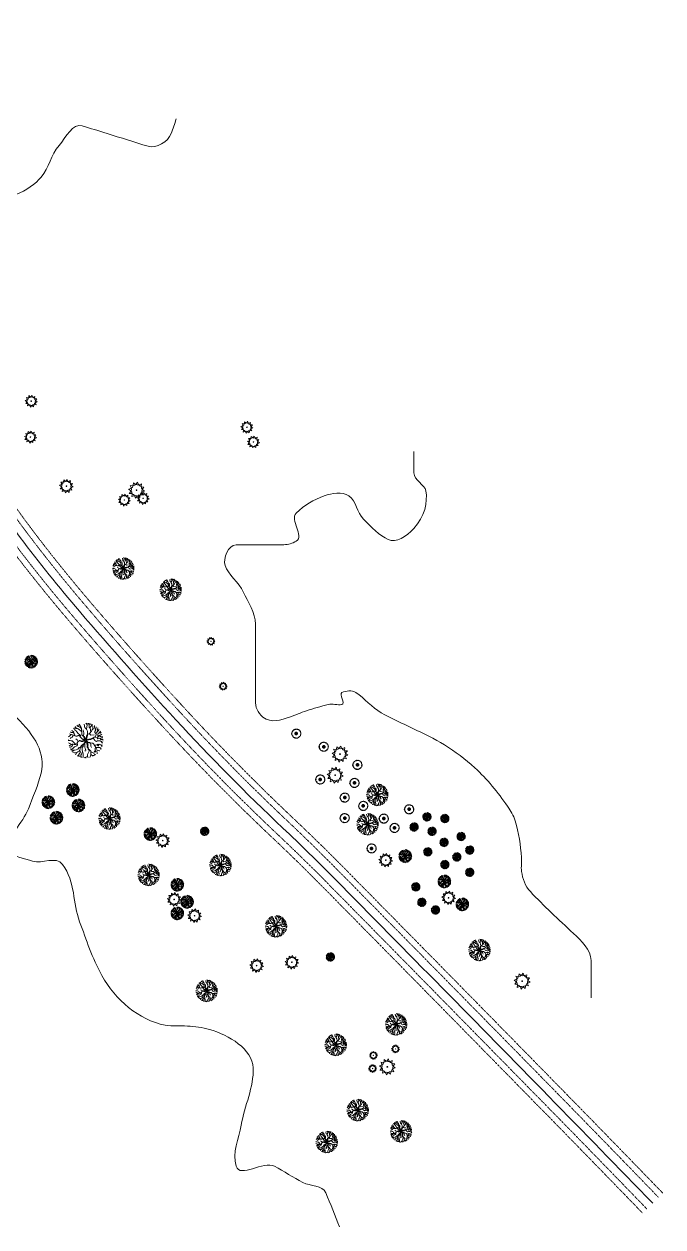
# Model space of a CAD drawing. Header units: feet. Extents: x 99089 to 101049, y 99298 to 100905.
# Drawn here: x 100195 to 101049, y 99298 to 100905 of the extents above; entities that cross this region are included whole.
import ezdxf

# ---------------------------------------------------------------- set-up
doc = ezdxf.new("R2010")
doc.units = ezdxf.units.FT
doc.header["$LTSCALE"] = 50
doc.header["$MEASUREMENT"] = 0
doc.linetypes.add('HIDDEN2', pattern=[0.1875, 0.125, -0.0625])
for name, color, linetype, lineweight in [('Survey Exist Alignments', 1, 'HIDDEN2', 0), ('Survey Exist Pavement', 92, 'HIDDEN2', 0), ('Survey Exist Surface', 7, 'HIDDEN2', 0), ('Survey Exist Trees', 96, 'Continuous', 0)]:
    doc.layers.add(name, color=color, linetype=linetype, lineweight=lineweight)

# ---------------------------------------------------------------- blocks, each defined once
blk = doc.blocks.new('C Tree')
at = {"layer": 'Survey Exist Trees', "color": 3}
blk.add_circle((0, 0), 0.00164, dxfattribs=at)
for centre, start, end in [((-0.0454, -0.0193), 340.2113, 65.9762), ((-0.0393, 0.0294), 280.2067, 5.9716), ((-0.0487, 0.0058), 310.2067, 35.9716), ((-0.0193, 0.0454), 250.2113, 335.9762), ((0.0059, 0.049), 220.2113, 305.9762), ((0.0296, 0.0394), 190.2113, 275.9762), ((0.0454, 0.0193), 160.2113, 245.9762), ((-0.0296, -0.0394), 10.2113, 95.9762), ((-0.0059, -0.049), 40.2113, 125.9762), ((0.0193, -0.0454), 70.2113, 155.9762)]:
    blk.add_arc(centre, 0.0258, start, end, dxfattribs=at)
at = {"layer": 'Survey Exist Trees', "color": 3, "extrusion": (0, 0, -1)}
for centre, start, end in [((-0.049, -0.0059), 324.0728, 49.7489), ((-0.0395, -0.0296), 354.0728, 79.7489)]:
    blk.add_arc(centre, 0.0258, start, end, dxfattribs=at)
blk = doc.blocks.new('D  Ttree')
at = {"layer": 'Survey Exist Trees', "color": 3, "linetype": 'Continuous', "lineweight": 0, "flags": 128}
for points in [[(-0.0187, 0.0266), (-0.0218, 0.0258), (-0.0242, 0.0264), (-0.0277, 0.0273)], [(-0.0089, 0.018), (-0.0104, 0.0209), (-0.0141, 0.0235), (-0.0169, 0.0262), (-0.0207, 0.0271), (-0.0225, 0.029), (-0.0252, 0.0295)], [(-0.0225, 0.029), (-0.0227, 0.0303), (-0.0231, 0.0312)], [(-0.0095, 0.0257), (-0.0111, 0.0279), (-0.0133, 0.0295), (-0.0145, 0.0301), (-0.0169, 0.0313), (-0.0195, 0.0326), (-0.0202, 0.0331)], [(-0.016, 0.0308), (-0.017, 0.0336), (-0.017, 0.0349)], [(-0.0088, 0.0126), (-0.0089, 0.018), (-0.0095, 0.0257), (-0.0097, 0.0273), (-0.0106, 0.0288), (-0.0145, 0.0359)], [(0.0012, 0.0255), (-0.0008, 0.0277), (-0.0022, 0.0282), (-0.0039, 0.036)], [(0.0026, 0.0347), (0.0013, 0.037), (-0.0002, 0.0386)], [(0.0027, 0.0383), (0.0028, 0.0345), (0.0013, 0.0251), (0.0032, 0.0212), (0.0038, 0.0144), (0.0068, 0.015), (0.0091, 0.0171), (0.0104, 0.0191), (0.0095, 0.0275), (0.0074, 0.0298), (0.0069, 0.0356), (0.0059, 0.0365), (0.0057, 0.0381)], [(0.0069, 0.0356), (0.0082, 0.0362), (0.0091, 0.0373)], [(0.0095, 0.0275), (0.0103, 0.0304), (0.0117, 0.0321), (0.0144, 0.0347), (0.0147, 0.0354)], [(0.0104, 0.0191), (0.0125, 0.0206), (0.014, 0.0239), (0.0148, 0.0255), (0.0169, 0.0273)], [(0.0127, 0.0331), (0.0111, 0.0359), (0.0105, 0.0369)], [(0.0148, 0.0255), (0.0148, 0.0276), (0.0153, 0.0315)], [(0.0183, 0.0074), (0.0209, 0.0095), (0.0219, 0.0117), (0.0222, 0.0136), (0.0219, 0.0157), (0.0196, 0.0179), (0.0198, 0.02), (0.0215, 0.0234), (0.0227, 0.0306)], [(0.0215, 0.0234), (0.0211, 0.0239), (0.0202, 0.0255), (0.0194, 0.0272), (0.0191, 0.0297), (0.019, 0.0332)], [(0.026, 0.0209), (0.0254, 0.0232), (0.0254, 0.024), (0.026, 0.0279)], [(-0.0358, 0.0004), (-0.0388, 0.0019)], [(-0.0215, -0.0077), (-0.0225, -0.0072), (-0.0244, -0.0062), (-0.0265, -0.0042), (-0.0284, -0.0016), (-0.03, -0.0004), (-0.0322, 0), (-0.0344, 0.0003), (-0.0388, 0.0005)], [(-0.0121, 0.0091), (-0.0132, 0.0102), (-0.0147, 0.0115), (-0.0159, 0.0115), (-0.017, 0.0113), (-0.018, 0.0108), (-0.0189, 0.0102), (-0.0212, 0.0096), (-0.0224, 0.0097), (-0.0244, 0.0105), (-0.026, 0.0112), (-0.0273, 0.012), (-0.0294, 0.0129), (-0.0316, 0.0134), (-0.0327, 0.0127), (-0.0339, 0.0118), (-0.0355, 0.0107), (-0.0379, 0.0084)], [(-0.0321, 0.0131), (-0.0332, 0.0138), (-0.0348, 0.0142), (-0.036, 0.0147)], [(-0.0285, 0.0125), (-0.0287, 0.0101), (-0.0303, 0.0077), (-0.0331, 0.006), (-0.0347, 0.0051)], [(-0.0273, 0.0174), (-0.0286, 0.0177), (-0.031, 0.0176), (-0.0327, 0.018), (-0.0337, 0.0193)], [(-0.0233, 0.0101), (-0.0241, 0.0124), (-0.0253, 0.0143), (-0.0273, 0.0175), (-0.0268, 0.0186), (-0.0277, 0.0202), (-0.0301, 0.0218), (-0.0312, 0.0232)], [(-0.0099, 0.0052), (-0.0099, 0.0052), (-0.0112, 0.0068), (-0.0123, 0.0086), (-0.0119, 0.0102), (-0.012, 0.0116), (-0.0142, 0.0137), (-0.0166, 0.0153), (-0.018, 0.0168), (-0.0193, 0.0183), (-0.0206, 0.0203), (-0.0214, 0.0215), (-0.0239, 0.0231), (-0.0256, 0.0243)], [(-0.0169, -0.0022), (-0.0193, 0.0022), (-0.0221, 0.0043)], [(-0.006, 0.0102), (-0.0047, 0.0144), (-0.0046, 0.0177), (-0.0051, 0.0195), (-0.0059, 0.0234)], [(0.0065, 0.015), (0.0085, 0.014), (0.0107, 0.0121), (0.0179, 0.0127)], [(0.0122, 0.0038), (0.0133, 0.0042), (0.0159, 0.0063), (0.018, 0.0074), (0.021, 0.0075), (0.0243, 0.0064), (0.0253, 0.0063), (0.0264, 0.0074), (0.0278, 0.0093), (0.0291, 0.0112), (0.0306, 0.0119), (0.0327, 0.0129), (0.0352, 0.0139)], [(0.0144, 0.0051), (0.0164, 0.0044), (0.0185, 0.0021), (0.0198, 0.0003), (0.0214, -0.0012), (0.0231, -0.0017), (0.0253, -0.0007), (0.0267, -0.0003), (0.0298, 0), (0.0314, -0.0001), (0.0335, -0.0021), (0.0356, -0.0044), (0.0374, -0.0048)], [(0.0219, 0.0157), (0.0235, 0.0175), (0.025, 0.0196), (0.0261, 0.021), (0.0292, 0.0244)], [(0.0249, 0.0063), (0.0263, 0.0041), (0.0284, 0.0047), (0.0301, 0.0058), (0.0313, 0.0049), (0.0328, 0.0026), (0.0377, 0.0024)], [(0.0262, 0.0071), (0.0262, 0.0141), (0.0268, 0.0155), (0.0291, 0.017), (0.0303, 0.019), (0.032, 0.0205)], [(0.0291, 0.0171), (0.0302, 0.0166), (0.0311, 0.0163), (0.0331, 0.0185)], [(0.0298, 0.0115), (0.0311, 0.0096), (0.0326, 0.0086), (0.0346, 0.0081), (0.0368, 0.0086)], [(0.031, 0.0051), (0.0319, 0.005), (0.0336, 0.0053), (0.0373, 0.0064)], [(-0.0316, -0.0085), (-0.0332, -0.0074), (-0.0352, -0.006), (-0.0385, -0.0047)], [(-0.0145, -0.0003), (-0.0147, -0.0003), (-0.0161, -0.0013), (-0.0174, -0.0029), (-0.0184, -0.004), (-0.0191, -0.0048), (-0.0201, -0.0062), (-0.021, -0.0073), (-0.0218, -0.008), (-0.0228, -0.0086), (-0.025, -0.0085), (-0.0261, -0.0085), (-0.0278, -0.008), (-0.0291, -0.0078), (-0.0302, -0.0079), (-0.0314, -0.0083), (-0.0324, -0.0092), (-0.0335, -0.0098), (-0.035, -0.0108), (-0.0367, -0.0123)], [(-0.0294, -0.0078), (-0.0293, -0.0094), (-0.0296, -0.0106), (-0.0305, -0.0122), (-0.0326, -0.0133), (-0.0342, -0.0143), (-0.0354, -0.0155)], [(-0.0314, -0.0195), (-0.0323, -0.0187), (-0.0342, -0.0179)], [(-0.0193, -0.005), (-0.0187, -0.0073), (-0.0188, -0.0092), (-0.0198, -0.0111), (-0.0225, -0.0125), (-0.0248, -0.0134), (-0.0266, -0.0147), (-0.0286, -0.0168), (-0.03, -0.0184), (-0.0309, -0.0194), (-0.0331, -0.0198)], [(-0.0227, -0.0309), (-0.0202, -0.0257), (-0.0177, -0.0242), (-0.0149, -0.0228), (-0.0133, -0.021), (-0.0127, -0.0177), (-0.0117, -0.014), (-0.0149, -0.0152), (-0.018, -0.0183), (-0.0212, -0.0201), (-0.0259, -0.021), (-0.0277, -0.0208), (-0.0316, -0.0221)], [(-0.0259, -0.021), (-0.027, -0.022), (-0.0289, -0.0226), (-0.0303, -0.0237)], [(-0.0202, -0.0257), (-0.0231, -0.0268), (-0.0253, -0.0263), (-0.0286, -0.0257)], [(-0.0133, -0.021), (-0.0123, -0.0241), (-0.012, -0.0252), (-0.0142, -0.028), (-0.0154, -0.0303), (-0.0158, -0.0318), (-0.0151, -0.0335), (-0.0149, -0.0352)], [(-0.0068, -0.0256), (-0.0089, -0.0269), (-0.0098, -0.0295), (-0.011, -0.0314), (-0.0111, -0.0333), (-0.0109, -0.0344), (-0.01, -0.0358), (-0.0099, -0.0368)], [(-0.0067, -0.0091), (-0.0054, -0.0112), (-0.0083, -0.015), (-0.0079, -0.0208), (-0.0068, -0.0256), (-0.0057, -0.0297), (-0.0062, -0.0365), (-0.0068, -0.0374)], [(-0.0031, -0.0063), (-0.0024, -0.0086), (-0.0025, -0.0122), (-0.0023, -0.0146), (-0.0019, -0.0167), (-0.0011, -0.0191), (-0.0019, -0.022), (-0.0025, -0.023)], [(-0.0012, -0.0195), (-0.0007, -0.0198), (0.0008, -0.0205)], [(0.0047, -0.0178), (0.0051, -0.0191), (0.0063, -0.0202), (0.0068, -0.0231), (0.0059, -0.0259), (0.0042, -0.0286), (0.0033, -0.0305), (0.0031, -0.0329), (0.0043, -0.0362), (0.0051, -0.0376)], [(0.0048, -0.018), (0.0073, -0.0191), (0.0112, -0.0234), (0.0109, -0.0253), (0.0106, -0.0294), (0.0105, -0.0308), (0.0099, -0.0334), (0.0083, -0.0369)], [(0.009, -0.0049), (0.0131, -0.0053), (0.0149, -0.0058), (0.0173, -0.0076), (0.0182, -0.0088), (0.0198, -0.0112), (0.0216, -0.0153), (0.025, -0.0211), (0.0238, -0.0234), (0.0244, -0.0268), (0.0245, -0.0287)], [(0.009, -0.0049), (0.0104, -0.0079), (0.0106, -0.0117), (0.0123, -0.0146)], [(0.0109, -0.0253), (0.0143, -0.0261), (0.0171, -0.0277), (0.0191, -0.03), (0.0201, -0.0302), (0.0208, -0.0313)], [(0.0205, -0.0213), (0.0197, -0.0232), (0.018, -0.0251)], [(0.0182, -0.0088), (0.0217, -0.0095), (0.0238, -0.0088), (0.0259, -0.0076), (0.0292, -0.0095)], [(0.0212, -0.0145), (0.0206, -0.0177), (0.0202, -0.0202), (0.0207, -0.0224), (0.0212, -0.0252)], [(0.0216, -0.0153), (0.0229, -0.0147), (0.0255, -0.0149), (0.0281, -0.0152), (0.0304, -0.0153), (0.0316, -0.0165), (0.0324, -0.0192)], [(0.0242, -0.0085), (0.0257, -0.0098), (0.0276, -0.0122)], [(0.025, -0.0211), (0.0269, -0.0214), (0.0295, -0.0223), (0.0303, -0.0224)], [(0.0273, -0.0084), (0.0288, -0.0078), (0.031, -0.0085), (0.0331, -0.0092), (0.0365, -0.0095)], [(0.031, -0.0159), (0.032, -0.0158), (0.0336, -0.0165), (0.0337, -0.0168)], [(0.0329, -0.0091), (0.0337, -0.0106), (0.0354, -0.0129)], [(0.0338, -0.0024), (0.0352, -0.001), (0.0377, -0.0006)], [(-0.0157, -0.0313), (-0.017, -0.033), (-0.0189, -0.0333)], [(-0.0106, -0.0348), (-0.0115, -0.0357), (-0.0122, -0.0361)], [(0.0039, -0.035), (0.0014, -0.0352), (-0.0001, -0.0363), (-0.0021, -0.0372), (-0.0034, -0.0379)], [(0, -0.0362), (0.0001, -0.038)], [(0.0107, -0.0293), (0.0125, -0.0314), (0.0142, -0.0323), (0.0167, -0.0322), (0.0187, -0.0328)], [(0.0143, -0.0323), (0.0158, -0.0343)]]:
    blk.add_lwpolyline(points, dxfattribs=at)
at = {"layer": 'Survey Exist Trees', "color": 3, "linetype": 'Continuous', "lineweight": 30, "flags": 128}
for points in [[(-0.0109, -0.0008), (-0.0087, -0.001), (-0.0068, -0.0009), (-0.0046, -0.0003), (-0.0027, 0.0005), (-0.0025, 0.0009), (-0.0027, 0.0011), (-0.0059, 0.0025), (-0.0076, 0.0035), (-0.0099, 0.0052)], [(-0.0081, 0.0038), (-0.0068, 0.0034), (-0.0051, 0.0025), (-0.0035, 0.0018), (-0.0021, 0.0013), (-0.0017, 0.0013), (-0.0016, 0.0016), (-0.0021, 0.0031), (-0.0031, 0.0057), (-0.004, 0.0078), (-0.0045, 0.0088), (-0.0062, 0.0102), (-0.0088, 0.0126)], [(-0.0066, 0.0106), (-0.0051, 0.0097), (-0.004, 0.009), (-0.0031, 0.0071), (-0.0023, 0.0053), (-0.0015, 0.0031), (-0.001, 0.0017), (-0.0008, 0.0014), (-0.0004, 0.0015), (-0.0001, 0.0024), (0.0005, 0.0039), (0.0012, 0.0059), (0.0018, 0.0083), (0.0023, 0.0105), (0.0028, 0.0122), (0.0035, 0.0134)], [(0.0038, 0.0144), (0.0028, 0.0112), (0.0022, 0.0085), (0.0014, 0.0055), (0.0004, 0.0024), (0.0003, 0.002), (0.0005, 0.0014), (0.0009, 0.0014), (0.003, 0.0021), (0.0054, 0.0026), (0.0081, 0.003), (0.0099, 0.0034), (0.0114, 0.0035)], [(0.0122, 0.0038), (0.0106, 0.0033), (0.0085, 0.0027), (0.0061, 0.0023), (0.0037, 0.002), (0.0021, 0.0012), (0.0007, 0.0005), (0.0005, 0.0003), (0.0009, -0.0002), (0.0022, -0.0013), (0.0045, -0.0032), (0.0056, -0.0039), (0.0077, -0.0046)], [(-0.0106, -0.0128), (-0.0093, -0.0104), (-0.0077, -0.0091), (-0.006, -0.0079), (-0.0042, -0.0066), (-0.0025, -0.0047), (-0.0019, -0.0036), (-0.0013, -0.0007), (-0.0015, -0.0002), (-0.0019, -0.0001), (-0.0045, -0.0008), (-0.0072, -0.0014), (-0.0083, -0.0015), (-0.0106, -0.0009), (-0.0126, -0.0005), (-0.0145, -0.0003)], [(0.0045, -0.0167), (0.0035, -0.0145), (0.0033, -0.0125), (0.0033, -0.0118), (0.0037, -0.0107), (0.0041, -0.0088), (0.003, -0.007), (0.0025, -0.0047), (0.0016, -0.0032), (0.0004, -0.0015), (0, -0.0013), (-0.0004, -0.0014), (-0.0007, -0.0019), (-0.0012, -0.0038), (-0.0014, -0.0044), (-0.0031, -0.0063), (-0.004, -0.0073), (-0.0067, -0.0091), (-0.0094, -0.0115), (-0.0117, -0.014)], [(0.009, -0.0049), (0.0052, -0.0041), (0.0035, -0.0028), (0.0007, -0.0011), (0.0017, -0.0027), (0.0026, -0.0041), (0.0029, -0.0054), (0.0036, -0.0074), (0.0045, -0.0089), (0.0036, -0.0123), (0.0047, -0.0178)]]:
    blk.add_lwpolyline(points, dxfattribs=at)
blk = doc.blocks.new('S Tree')
at = {"layer": 'Survey Exist Trees', "color": 3, "linetype": 'Continuous', "lineweight": 0}
blk.add_circle((0, 0), 0.00164, dxfattribs=at)
blk.add_open_spline([(-0.0103, 0.0211), (-0.0128, 0.0196), (-0.0131, 0.0196), (-0.0129, 0.0194), (-0.0129, 0.0191), (-0.0128, 0.0188), (-0.0128, 0.0185), (-0.0126, 0.0182), (-0.0129, 0.018), (-0.0131, 0.0178), (-0.0135, 0.0176), (-0.014, 0.0175), (-0.0142, 0.0176), (-0.0142, 0.0179), (-0.0145, 0.0182), (-0.0148, 0.018), (-0.0151, 0.0179), (-0.0154, 0.0178), (-0.0157, 0.0178), (-0.016, 0.0178), (-0.0163, 0.0175), (-0.0167, 0.0173), (-0.0163, 0.017), (-0.0163, 0.0167), (-0.0164, 0.0165), (-0.0164, 0.0162), (-0.0164, 0.0159), (-0.0164, 0.0156), (-0.0166, 0.0153), (-0.0169, 0.015), (-0.0171, 0.0149), (-0.0174, 0.0149), (-0.0177, 0.0149), (-0.018, 0.0147), (-0.0183, 0.0146), (-0.0186, 0.0144), (-0.0189, 0.0143), (-0.0192, 0.0138), (-0.0192, 0.0135), (-0.0192, 0.0133), (-0.0192, 0.013), (-0.0192, 0.0125), (-0.0192, 0.0122), (-0.019, 0.0118), (-0.0171, 0.011), (-0.0192, 0.0114), (-0.0195, 0.0112), (-0.0198, 0.0111), (-0.02, 0.0109), (-0.0203, 0.0109), (-0.0206, 0.0111), (-0.0209, 0.0109), (-0.0212, 0.0109), (-0.0215, 0.0106), (-0.0215, 0.0104), (-0.0216, 0.0101), (-0.0218, 0.0098), (-0.0219, 0.0095), (-0.0219, 0.0092), (-0.0218, 0.0092), (-0.0218, 0.0089), (-0.0216, 0.0086), (-0.0215, 0.0083), (-0.0212, 0.0082), (-0.0212, 0.0079), (-0.0212, 0.0076), (-0.0213, 0.0073), (-0.0215, 0.007), (-0.0216, 0.0067), (-0.0216, 0.0064), (-0.0218, 0.0061), (-0.0221, 0.006), (-0.0224, 0.0057), (-0.0228, 0.0056), (-0.023, 0.0055), (-0.023, 0.0056), (-0.0231, 0.0057), (-0.0233, 0.0053), (-0.0233, 0.0053), (-0.023, 0.0053), (-0.0231, 0.0052), (-0.0232, 0.0051), (-0.0236, 0.0046), (-0.0231, 0.0044), (-0.0231, 0.0041), (-0.0229, 0.0038), (-0.0229, 0.0035), (-0.0229, 0.0032), (-0.0229, 0.003), (-0.0229, 0.0027), (-0.0229, 0.0024), (-0.0228, 0.0021), (-0.0225, 0.0021), (-0.0224, 0.0018), (-0.0225, 0.0015), (-0.0225, 0.0012), (-0.0207, 0.0001), (-0.0227, 0.0006), (-0.0229, 0.0006), (-0.0232, 0.0005), (-0.0235, 0.0006), (-0.0238, 0.0008), (-0.0241, 0.0006), (-0.0244, 0.0005), (-0.0245, 0.0002), (-0.0247, -0.0001), (-0.0247, -0.0005), (-0.0248, -0.001), (-0.0248, -0.0013), (-0.025, -0.0015), (-0.025, -0.0018), (-0.025, -0.0021), (-0.0248, -0.0024), (-0.0245, -0.0026), (-0.0241, -0.0029), (-0.0238, -0.0029), (-0.0235, -0.0029), (-0.0232, -0.003), (-0.0234, -0.0031), (-0.0235, -0.0032), (-0.0235, -0.0034), (-0.0232, -0.0036), (-0.0229, -0.0037), (-0.0227, -0.0037), (-0.0224, -0.0039), (-0.0222, -0.0042), (-0.0224, -0.0044), (-0.0225, -0.0047), (-0.0227, -0.005), (-0.0227, -0.0051), (-0.0227, -0.0052), (-0.0225, -0.0053), (-0.0227, -0.0054), (-0.0227, -0.0055), (-0.0229, -0.0056), (-0.0231, -0.0059), (-0.0229, -0.0062), (-0.0229, -0.0065), (-0.0227, -0.0068), (-0.0225, -0.0071), (-0.0222, -0.0072), (-0.0221, -0.0075), (-0.0221, -0.0078), (-0.0221, -0.0081), (-0.0219, -0.0084), (-0.0219, -0.0087), (-0.0219, -0.0089), (-0.0219, -0.0092), (-0.0219, -0.0095), (-0.0219, -0.0098), (-0.0218, -0.0101), (-0.0215, -0.0103), (-0.0212, -0.0103), (-0.0209, -0.0103), (-0.0206, -0.0101), (-0.0203, -0.01), (-0.02, -0.01), (-0.0198, -0.01), (-0.0196, -0.0103), (-0.0196, -0.0105), (-0.0192, -0.0108), (-0.0189, -0.0111), (-0.0165, -0.0111), (-0.0192, -0.0117), (-0.0195, -0.012), (-0.0198, -0.012), (-0.02, -0.012), (-0.0202, -0.0123), (-0.0202, -0.0126), (-0.0202, -0.013), (-0.02, -0.0133), (-0.0198, -0.0133), (-0.0195, -0.0134), (-0.0192, -0.0136), (-0.0187, -0.014), (-0.0184, -0.0143), (-0.0183, -0.0146), (-0.0183, -0.0149), (-0.018, -0.0149), (-0.0177, -0.015), (-0.0176, -0.0153), (-0.0173, -0.0155), (-0.0169, -0.0156), (-0.0167, -0.0159), (-0.0166, -0.0162), (-0.0169, -0.0164), (-0.017, -0.0166), (-0.0173, -0.0166), (-0.0171, -0.0169), (-0.0169, -0.0172), (-0.0164, -0.0174), (-0.0161, -0.0175), (-0.0163, -0.0172), (-0.016, -0.0171), (-0.0157, -0.0169), (-0.0154, -0.0169), (-0.0151, -0.0169), (-0.0148, -0.0169), (-0.0144, -0.0169), (-0.0142, -0.0172), (-0.0142, -0.0175), (-0.0142, -0.0178), (-0.0141, -0.0181), (-0.0141, -0.0185), (-0.0144, -0.0187), (-0.0147, -0.0188), (-0.0144, -0.0191), (-0.0142, -0.0194), (-0.014, -0.0195), (-0.0137, -0.0195), (-0.0134, -0.0198), (-0.0131, -0.02), (-0.0128, -0.02), (-0.0125, -0.02), (-0.0122, -0.0203), (-0.0118, -0.0206), (-0.0116, -0.0209), (-0.0116, -0.0211), (-0.0113, -0.0213), (-0.0112, -0.0216), (-0.0109, -0.0216), (-0.0106, -0.0217), (-0.0103, -0.0217), (-0.0099, -0.0217), (-0.0095, -0.0217), (-0.0095, -0.0214), (-0.0093, -0.0211), (-0.009, -0.0211), (-0.0086, -0.0211), (-0.0083, -0.021), (-0.008, -0.0209), (-0.0077, -0.0209), (-0.0068, -0.0191), (-0.0074, -0.0211), (-0.0074, -0.0214), (-0.0074, -0.0217), (-0.0074, -0.022), (-0.0074, -0.0223), (-0.0073, -0.0226), (-0.007, -0.0227), (-0.0067, -0.023), (-0.0066, -0.0233), (-0.0063, -0.0233), (-0.006, -0.0233), (-0.0057, -0.0235), (-0.0054, -0.0235), (-0.0051, -0.0235), (-0.0048, -0.0235), (-0.0045, -0.0235), (-0.0042, -0.0235), (-0.0039, -0.0235), (-0.0037, -0.0235), (-0.0037, -0.0238), (-0.0034, -0.0238), (-0.0031, -0.0236), (-0.0028, -0.0233), (-0.0024, -0.023), (-0.0021, -0.0229), (-0.0018, -0.0226), (-0.0015, -0.0227), (-0.0012, -0.023), (-0.0009, -0.0233), (-0.0006, -0.0235), (-0.0002, -0.0235), (0.0001, -0.0233), (0.0004, -0.0232), (0.0004, -0.0232), (0.0004, -0.0227), (0.0004, -0.0223), (0.0003, -0.022), (0.0001, -0.0216), (0.0001, -0.0219), (0.0004, -0.0219), (0.0007, -0.0219), (0.001, -0.022), (0.0014, -0.0224), (0.0017, -0.0227), (0.0017, -0.023), (0.0019, -0.0233), (0.0021, -0.0235), (0.0024, -0.0235), (0.0027, -0.0236), (0.003, -0.0235), (0.0034, -0.0233), (0.0037, -0.0233), (0.004, -0.0232), (0.0042, -0.0229), (0.0045, -0.0226), (0.0046, -0.0223), (0.0043, -0.0223), (0.0046, -0.0223), (0.0049, -0.0223), (0.0048, -0.0226), (0.0046, -0.0229), (0.0045, -0.0232), (0.0043, -0.0235), (0.0046, -0.0235), (0.0049, -0.0233), (0.0052, -0.0233), (0.0055, -0.0233), (0.0059, -0.023), (0.0063, -0.0229), (0.0066, -0.0229), (0.0069, -0.0229), (0.0072, -0.0229), (0.0077, -0.0227), (0.0079, -0.0227), (0.0082, -0.0227), (0.0082, -0.0224), (0.0084, -0.0222), (0.0085, -0.0219), (0.0088, -0.0217), (0.0091, -0.0214), (0.0091, -0.0211), (0.0092, -0.0209), (0.0095, -0.0209), (0.0095, -0.0206), (0.0092, -0.0203), (0.0092, -0.02), (0.0094, -0.0197), (0.0097, -0.0197), (0.0098, -0.0194), (0.0101, -0.0195), (0.0101, -0.0198), (0.0101, -0.0201), (0.0103, -0.0204), (0.0104, -0.0207), (0.0107, -0.0211), (0.0107, -0.0214), (0.011, -0.0211), (0.0113, -0.0211), (0.0116, -0.021), (0.0117, -0.0207), (0.012, -0.0206), (0.0123, -0.0203), (0.0124, -0.02), (0.0126, -0.0197), (0.0129, -0.0194), (0.0133, -0.0194), (0.0136, -0.0193), (0.0139, -0.0193), (0.0142, -0.0191), (0.0145, -0.0188), (0.0148, -0.0187), (0.015, -0.0187), (0.015, -0.0184), (0.0149, -0.0181), (0.0148, -0.0177), (0.0148, -0.0172), (0.0148, -0.0169), (0.0138, -0.015), (0.015, -0.0165), (0.015, -0.0162), (0.015, -0.0159), (0.0153, -0.0161), (0.0156, -0.0161), (0.0159, -0.0164), (0.0158, -0.0166), (0.0159, -0.0169), (0.0162, -0.0172), (0.0165, -0.0174), (0.0168, -0.0172), (0.0169, -0.0169), (0.0171, -0.0166), (0.0172, -0.0164), (0.0172, -0.0161), (0.0174, -0.0158), (0.0175, -0.0155), (0.0175, -0.0152), (0.0174, -0.0149), (0.0174, -0.0146), (0.0177, -0.0146), (0.0179, -0.0145), (0.0182, -0.0145), (0.0187, -0.0142), (0.0188, -0.0139), (0.0188, -0.0136), (0.0191, -0.0134), (0.0195, -0.0132), (0.0197, -0.0129), (0.02, -0.0127), (0.02, -0.0124), (0.0201, -0.0121), (0.0204, -0.0121), (0.0207, -0.012), (0.021, -0.0119), (0.021, -0.0116), (0.021, -0.0113), (0.021, -0.011), (0.0208, -0.0107), (0.0206, -0.0107), (0.0203, -0.0108), (0.0203, -0.0105), (0.0204, -0.0103), (0.0204, -0.01), (0.0206, -0.0097), (0.0206, -0.01), (0.0208, -0.01), (0.0211, -0.01), (0.0214, -0.0101), (0.0217, -0.0101), (0.0219, -0.0098), (0.0221, -0.0097), (0.0221, -0.0094), (0.0221, -0.0091), (0.022, -0.0088), (0.0217, -0.0087), (0.0219, -0.0084), (0.022, -0.0081), (0.0223, -0.0079), (0.0223, -0.0076), (0.022, -0.0075), (0.0221, -0.0072), (0.0224, -0.0071), (0.0227, -0.0071), (0.023, -0.0068), (0.023, -0.0065), (0.0229, -0.0062), (0.0226, -0.006), (0.0223, -0.0058), (0.0224, -0.0055), (0.0227, -0.0053), (0.023, -0.0052), (0.0232, -0.0049), (0.0237, -0.0042), (0.0236, -0.0046), (0.0239, -0.0047), (0.0239, -0.0044), (0.0239, -0.0042), (0.0237, -0.0039), (0.0236, -0.0036), (0.0235, -0.0033), (0.0233, -0.003), (0.0208, -0.0025), (0.0232, -0.0024), (0.0235, -0.0023), (0.0236, -0.002), (0.0233, -0.0017), (0.0233, -0.0014), (0.0233, -0.0011), (0.0233, -0.0008), (0.0236, -0.0008), (0.0236, -0.0005), (0.0237, -0.0002), (0.0237, 0), (0.024, 0.0003), (0.0242, 0.0006), (0.0239, 0.0008), (0.0235, 0.0012), (0.0232, 0.0015), (0.023, 0.0018), (0.0232, 0.0021), (0.0233, 0.0024), (0.0236, 0.0024), (0.0236, 0.0027), (0.0237, 0.003), (0.0237, 0.0032), (0.0237, 0.0035), (0.0236, 0.0038), (0.0236, 0.0041), (0.0233, 0.0043), (0.023, 0.0044), (0.0229, 0.0047), (0.0227, 0.0051), (0.0227, 0.0054), (0.0226, 0.0058), (0.0225, 0.0059), (0.0223, 0.006), (0.0221, 0.006), (0.0219, 0.006), (0.0218, 0.0059), (0.0214, 0.0061), (0.0212, 0.0064), (0.0212, 0.0069), (0.0216, 0.0071), (0.0218, 0.007), (0.0217, 0.0069), (0.0221, 0.0067), (0.0221, 0.0068), (0.0224, 0.0069), (0.0224, 0.0071), (0.0222, 0.0073), (0.0219, 0.0077), (0.0217, 0.0077), (0.0217, 0.0078), (0.0216, 0.0079), (0.0216, 0.0082), (0.0217, 0.0085), (0.0217, 0.0088), (0.0216, 0.009), (0.0216, 0.0093), (0.0216, 0.0098), (0.0214, 0.0102), (0.0214, 0.0105), (0.0213, 0.0108), (0.0213, 0.0111), (0.0214, 0.0114), (0.0216, 0.0117), (0.0214, 0.012), (0.0211, 0.0121), (0.0207, 0.0124), (0.0206, 0.0127), (0.0203, 0.013), (0.02, 0.0131), (0.0197, 0.0133), (0.0194, 0.0133), (0.0191, 0.0133), (0.0191, 0.013), (0.0187, 0.013), (0.0184, 0.013), (0.0171, 0.0118), (0.0179, 0.0135), (0.0177, 0.0137), (0.0177, 0.014), (0.0177, 0.0143), (0.0177, 0.0146), (0.0177, 0.0149), (0.0179, 0.015), (0.0182, 0.0151), (0.0185, 0.0153), (0.0185, 0.0156), (0.0185, 0.0159), (0.0182, 0.016), (0.0179, 0.0163), (0.0177, 0.0167), (0.0177, 0.017), (0.0174, 0.017), (0.0169, 0.0172), (0.0168, 0.0175), (0.0165, 0.0175), (0.0162, 0.0176), (0.0159, 0.0178), (0.0158, 0.018), (0.0155, 0.0183), (0.0153, 0.0186), (0.0153, 0.0189), (0.015, 0.0189), (0.0148, 0.0191), (0.0145, 0.0191), (0.0142, 0.0191), (0.0139, 0.0192), (0.0136, 0.0192), (0.0133, 0.0194), (0.013, 0.0194), (0.0129, 0.0196), (0.0129, 0.0199), (0.012, 0.0202), (0.0117, 0.0201), (0.0114, 0.0201), (0.0111, 0.0199), (0.0099, 0.0185), (0.0104, 0.0201), (0.01, 0.0202), (0.0097, 0.0202), (0.0094, 0.0204), (0.0091, 0.0204), (0.0091, 0.0207), (0.0091, 0.021), (0.0091, 0.0212), (0.0094, 0.0212), (0.0091, 0.0214), (0.0085, 0.0217), (0.0081, 0.022), (0.0081, 0.0223), (0.0078, 0.0224), (0.0075, 0.0225), (0.0072, 0.0225), (0.0068, 0.0225), (0.0068, 0.0223), (0.0065, 0.022), (0.0062, 0.0218), (0.0059, 0.0215), (0.0056, 0.0214), (0.0052, 0.0218), (0.0049, 0.0221), (0.0046, 0.0221), (0.0042, 0.0221), (0.0039, 0.0221), (0.0037, 0.0224), (0.0034, 0.0225), (0.0033, 0.0228), (0.0033, 0.0231), (0.0032, 0.0234), (0.0029, 0.0237), (0.0026, 0.0239), (0.0023, 0.0239), (0.002, 0.0237), (0.0019, 0.0234), (0.0016, 0.0231), (0.0013, 0.0233), (0.001, 0.0233), (0.0005, 0.0234), (0.0003, 0.0234), (0, 0.0234), (-0.0003, 0.0231), (-0.0006, 0.0231), (-0.0009, 0.023), (-0.001, 0.0227), (-0.0013, 0.0225), (-0.0012, 0.0223), (-0.0009, 0.022), (-0.001, 0.0217), (-0.0013, 0.0217), (-0.0016, 0.0217), (-0.0019, 0.0218), (-0.0022, 0.0218), (-0.0025, 0.0218), (-0.0028, 0.0218), (-0.0031, 0.022), (-0.0031, 0.0223), (-0.0031, 0.0225), (-0.0031, 0.0228), (-0.0034, 0.023), (-0.0037, 0.0233), (-0.0039, 0.0233), (-0.0042, 0.0233), (-0.0045, 0.0233), (-0.0048, 0.0233), (-0.005, 0.023), (-0.005, 0.0227), (-0.0048, 0.0224), (-0.0048, 0.0221), (-0.0048, 0.0218), (-0.005, 0.0215), (-0.0053, 0.0215), (-0.0055, 0.0215), (-0.0058, 0.0215), (-0.0061, 0.0217), (-0.0061, 0.022), (-0.0061, 0.0223), (-0.0061, 0.0225), (-0.0064, 0.0225), (-0.0067, 0.0225), (-0.007, 0.0224), (-0.0073, 0.0223), (-0.0076, 0.0223), (-0.0079, 0.0223), (-0.0079, 0.022), (-0.008, 0.0217), (-0.008, 0.0214), (-0.0082, 0.0211), (-0.0085, 0.0185), (-0.0087, 0.0212), (-0.0089, 0.0215), (-0.0092, 0.0217), (-0.0095, 0.0217), (-0.0097, 0.0215), (-0.01, 0.0214), (-0.0103, 0.0211)], degree=1, knots=[0, 0, 0.125, 0.12766, 0.130319, 0.132979, 0.135638, 0.138298, 0.140957, 0.143617, 0.146277, 0.148936, 0.151596, 0.154255, 0.156915, 0.159574, 0.162234, 0.164894, 0.167553, 0.170213, 0.172872, 0.175532, 0.178191, 0.180851, 0.183511, 0.18617, 0.18883, 0.191489, 0.194149, 0.196809, 0.199468, 0.202128, 0.204787, 0.207447, 0.210106, 0.212766, 0.215426, 0.218085, 0.220745, 0.223404, 0.226064, 0.228723, 0.231383, 0.234043, 0.236702, 0.239362, 0.242021, 0.244681, 0.24734, 0.25, 0.25125, 0.2525, 0.25375, 0.255, 0.25625, 0.2575, 0.25875, 0.26, 0.26125, 0.2625, 0.26375, 0.265, 0.26625, 0.2675, 0.26875, 0.27, 0.27125, 0.2725, 0.27375, 0.275, 0.27625, 0.2775, 0.27875, 0.28, 0.28125, 0.2825, 0.28375, 0.285, 0.28625, 0.2875, 0.28875, 0.29, 0.29125, 0.2925, 0.29375, 0.295, 0.29625, 0.2975, 0.29875, 0.3, 0.30125, 0.3025, 0.30375, 0.305, 0.30625, 0.3075, 0.30875, 0.31, 0.31125, 0.3125, 0.31375, 0.315, 0.31625, 0.3175, 0.31875, 0.32, 0.32125, 0.3225, 0.32375, 0.325, 0.32625, 0.3275, 0.32875, 0.33, 0.33125, 0.3325, 0.33375, 0.335, 0.33625, 0.3375, 0.33875, 0.34, 0.34125, 0.3425, 0.34375, 0.345, 0.34625, 0.3475, 0.34875, 0.35, 0.35125, 0.3525, 0.35375, 0.355, 0.35625, 0.3575, 0.35875, 0.36, 0.36125, 0.3625, 0.36375, 0.365, 0.36625, 0.3675, 0.36875, 0.37, 0.37125, 0.3725, 0.37375, 0.375, 0.37625, 0.3775, 0.37875, 0.38, 0.38125, 0.3825, 0.38375, 0.385, 0.38625, 0.3875, 0.38875, 0.39, 0.39125, 0.3925, 0.39375, 0.395, 0.39625, 0.3975, 0.39875, 0.4, 0.40125, 0.4025, 0.40375, 0.405, 0.40625, 0.4075, 0.40875, 0.41, 0.41125, 0.4125, 0.41375, 0.415, 0.41625, 0.4175, 0.41875, 0.42, 0.42125, 0.4225, 0.42375, 0.425, 0.42625, 0.4275, 0.42875, 0.43, 0.43125, 0.4325, 0.43375, 0.435, 0.43625, 0.4375, 0.43875, 0.44, 0.44125, 0.4425, 0.44375, 0.445, 0.44625, 0.4475, 0.44875, 0.45, 0.45125, 0.4525, 0.45375, 0.455, 0.45625, 0.4575, 0.45875, 0.46, 0.46125, 0.4625, 0.46375, 0.465, 0.46625, 0.4675, 0.46875, 0.47, 0.47125, 0.4725, 0.47375, 0.475, 0.47625, 0.4775, 0.47875, 0.48, 0.48125, 0.4825, 0.48375, 0.485, 0.48625, 0.4875, 0.48875, 0.49, 0.49125, 0.4925, 0.49375, 0.495, 0.49625, 0.4975, 0.49875, 0.5, 0.50125, 0.5025, 0.50375, 0.505, 0.50625, 0.5075, 0.50875, 0.51, 0.51125, 0.5125, 0.51375, 0.515, 0.51625, 0.5175, 0.51875, 0.52, 0.52125, 0.5225, 0.52375, 0.525, 0.52625, 0.5275, 0.52875, 0.53, 0.53125, 0.5325, 0.53375, 0.535, 0.53625, 0.5375, 0.53875, 0.54, 0.54125, 0.5425, 0.54375, 0.545, 0.54625, 0.5475, 0.54875, 0.55, 0.55125, 0.5525, 0.55375, 0.555, 0.55625, 0.5575, 0.55875, 0.56, 0.56125, 0.5625, 0.56375, 0.565, 0.56625, 0.5675, 0.56875, 0.57, 0.57125, 0.5725, 0.57375, 0.575, 0.57625, 0.5775, 0.57875, 0.58, 0.58125, 0.5825, 0.58375, 0.585, 0.58625, 0.5875, 0.58875, 0.59, 0.59125, 0.5925, 0.59375, 0.595, 0.59625, 0.5975, 0.59875, 0.6, 0.60125, 0.6025, 0.60375, 0.605, 0.60625, 0.6075, 0.60875, 0.61, 0.61125, 0.6125, 0.61375, 0.615, 0.61625, 0.6175, 0.61875, 0.62, 0.62125, 0.6225, 0.62375, 0.625, 0.62625, 0.6275, 0.62875, 0.63, 0.63125, 0.6325, 0.63375, 0.635, 0.63625, 0.6375, 0.63875, 0.64, 0.64125, 0.6425, 0.64375, 0.645, 0.64625, 0.6475, 0.64875, 0.65, 0.65125, 0.6525, 0.65375, 0.655, 0.65625, 0.6575, 0.65875, 0.66, 0.66125, 0.6625, 0.66375, 0.665, 0.66625, 0.6675, 0.66875, 0.67, 0.67125, 0.6725, 0.67375, 0.675, 0.67625, 0.6775, 0.67875, 0.68, 0.68125, 0.6825, 0.68375, 0.685, 0.68625, 0.6875, 0.68875, 0.69, 0.69125, 0.6925, 0.69375, 0.695, 0.69625, 0.6975, 0.69875, 0.7, 0.70125, 0.7025, 0.70375, 0.705, 0.70625, 0.7075, 0.70875, 0.71, 0.71125, 0.7125, 0.71375, 0.715, 0.71625, 0.7175, 0.71875, 0.72, 0.72125, 0.7225, 0.72375, 0.725, 0.72625, 0.7275, 0.72875, 0.73, 0.73125, 0.7325, 0.73375, 0.735, 0.73625, 0.7375, 0.73875, 0.74, 0.74125, 0.7425, 0.74375, 0.745, 0.74625, 0.7475, 0.74875, 0.75, 0.75125, 0.7525, 0.75375, 0.755, 0.75625, 0.7575, 0.75875, 0.76, 0.76125, 0.7625, 0.76375, 0.765, 0.76625, 0.7675, 0.76875, 0.77, 0.77125, 0.7725, 0.77375, 0.775, 0.77625, 0.7775, 0.77875, 0.78, 0.78125, 0.7825, 0.78375, 0.785, 0.78625, 0.7875, 0.78875, 0.79, 0.79125, 0.7925, 0.79375, 0.795, 0.79625, 0.7975, 0.79875, 0.8, 0.80125, 0.8025, 0.80375, 0.805, 0.80625, 0.8075, 0.80875, 0.81, 0.81125, 0.8125, 0.81375, 0.815, 0.81625, 0.8175, 0.81875, 0.82, 0.82125, 0.8225, 0.82375, 0.825, 0.82625, 0.8275, 0.82875, 0.83, 0.83125, 0.8325, 0.83375, 0.835, 0.83625, 0.8375, 0.83875, 0.84, 0.84125, 0.8425, 0.84375, 0.845, 0.84625, 0.8475, 0.84875, 0.85, 0.85125, 0.8525, 0.85375, 0.855, 0.85625, 0.8575, 0.85875, 0.86, 0.86125, 0.8625, 0.86375, 0.865, 0.86625, 0.8675, 0.86875, 0.87, 0.87125, 0.8725, 0.87375, 0.875, 0.87625, 0.8775, 0.87875, 0.88, 0.88125, 0.8825, 0.88375, 0.885, 0.88625, 0.8875, 0.88875, 0.89, 0.89125, 0.8925, 0.89375, 0.895, 0.89625, 0.8975, 0.89875, 0.9, 0.90125, 0.9025, 0.90375, 0.905, 0.90625, 0.9075, 0.90875, 0.91, 0.91125, 0.9125, 0.91375, 0.915, 0.91625, 0.9175, 0.91875, 0.92, 0.92125, 0.9225, 0.92375, 0.925, 0.92625, 0.9275, 0.92875, 0.93, 0.93125, 0.9325, 0.93375, 0.935, 0.93625, 0.9375, 0.93875, 0.94, 0.94125, 0.9425, 0.94375, 0.945, 0.94625, 0.9475, 0.94875, 0.95, 0.95125, 0.9525, 0.95375, 0.955, 0.95625, 0.9575, 0.95875, 0.96, 0.96125, 0.9625, 0.96375, 0.965, 0.96625, 0.9675, 0.96875, 0.97, 0.97125, 0.9725, 0.97375, 0.975, 0.97625, 0.9775, 0.97875, 0.98, 0.98125, 0.9825, 0.98375, 0.985, 0.98625, 0.9875, 0.98875, 0.99, 0.99125, 0.9925, 0.99375, 0.995, 0.99625, 0.9975, 0.99875, 1, 1], dxfattribs=at)
at = {"layer": 'Survey Exist Trees', "color": 3, "linetype": 'Continuous', "lineweight": 80}
blk.add_point((0, 0), dxfattribs=at)

msp = doc.modelspace()

# ---------------------------------------------------------------- linework, layer by layer
at = {"layer": 'Survey Exist Alignments', "linetype": 'Continuous', "ltscale": 0.005, "flags": 128}
msp.add_lwpolyline([(99861.3, 100804.6, 0.005967), (99876.6, 100761, 0.025399), (99900.8, 100703.5, 0.013445), (99953.5, 100601.7, 0.008386), (100042.3, 100446.8, 0.009146), (100135.6, 100296.6, 0.018051), (100190, 100218.8, 0.015153), (100269.1, 100120.3, 0.009573), (100398.1, 99975, 0.017162), (100540.9, 99830.5, -0.008844), (100610.7, 99762.2, -0.000822), (100896.1, 99471.9, -0.001678), (101034.9, 99329.3)], format="xyb", dxfattribs=at)
at = {"layer": 'Survey Exist Pavement', "ltscale": 0.003281, "flags": 128}
msp.add_lwpolyline([(99854.2, 100862.9, 0.013445), (99886.9, 100764.7, 0.025399), (99910.8, 100708.3, 0.013445), (99963.1, 100607, 0.008386), (100051.8, 100452.4, 0.009146), (100144.9, 100302.6, 0.018051), (100198.8, 100225.4, 0.015153), (100277.5, 100127.4, 0.009573), (100406.2, 99982.5, 0.017162), (100548.5, 99838.5, -0.008844), (100618.5, 99769.9, -0.000822), (100904, 99479.6, -0.001678), (101042.8, 99336.9)], format="xyb", dxfattribs=at)
at = {"layer": 'Survey Exist Pavement', "ltscale": 0.003281}
for centre, radius, start, end in [((101854.5, 101474.5), 2096, 217.0307, 220.5033), ((104126, 103414.8), 5083.4, 220.5033, 222.6972), ((102573.9, 101982.6), 2971.5, 222.6972, 226.6301)]:
    msp.add_arc(centre, radius, start, end, dxfattribs=at)
at = {"layer": 'Survey Exist Pavement', "ltscale": 0.003281, "extrusion": (0, 0, -1)}
for centre, radius, start, end in [((-98645.3, 97823.8), 2749.5, 133.3699, 135.3968), ((-12453.8, 12817.9), 123807.2, 135.396751, 135.585159), ((-79717.9, 78721.9), 29638.3, 135.58516, 135.96969)]:
    msp.add_arc(centre, radius, start, end, dxfattribs=at)
at = {"layer": 'Survey Exist Surface', "ltscale": 0.003281, "flags": 128}
msp.add_lwpolyline([(99861.9, 100865.2, 0.013445), (99894.4, 100767.5, 0.025399), (99918, 100711.8, 0.013445), (99970.1, 100610.8, 0.008386), (100058.6, 100456.5, 0.009146), (100151.6, 100306.9, 0.018051), (100205.2, 100230.2, 0.015153), (100283.6, 100132.6, 0.009573), (100412.1, 99987.9, 0.017162), (100554, 99844.3, -0.008844), (100624.2, 99775.6, -0.000822), (100909.7, 99485.2, -0.001678), (101048.6, 99342.5)], format="xyb", dxfattribs=at)
at = {"layer": 'Survey Exist Surface', "ltscale": 0.003281}
for centre, radius, start, end in [((101854.5, 101474.5), 2104, 217.0307, 220.5033), ((104126, 103414.8), 5091.4, 220.5033, 222.6972), ((102573.9, 101982.6), 2979.5, 222.6972, 226.6301)]:
    msp.add_arc(centre, radius, start, end, dxfattribs=at)
at = {"layer": 'Survey Exist Surface', "ltscale": 0.003281, "extrusion": (0, 0, -1)}
for centre, radius, start, end in [((-98645.3, 97823.8), 2741.5, 133.3699, 135.3968), ((-12453.8, 12817.9), 123799.2, 135.396751, 135.585159), ((-79717.9, 78721.9), 29630.3, 135.58516, 135.96969)]:
    msp.add_arc(centre, radius, start, end, dxfattribs=at)
at = {"layer": 'Survey Exist Trees', "linetype": 'Continuous'}
for points, knots in [([(99935, 100904.6, 0), (99931.2, 100895.8, 0), (99927.4, 100887.1, 0), (99923.6, 100878.3, 0), (99919.7, 100869.3, 0), (99931.4, 100860.7, 0), (99937.3, 100852.1, 0), (99938.9, 100849.7, 0), (99941.9, 100848.8, 0), (99943, 100846.4, 0), (99946.6, 100838.2, 0), (99944.2, 100828.5, 0), (99943, 100820.1, 0), (99941.8, 100811.5, 0), (99931, 100803, 0), (99933.9, 100795, 0), (99935.4, 100790.6, 0), (99939.8, 100787.2, 0), (99944.2, 100784.7, 0), (99949.8, 100781.4, 0), (99955.5, 100779, 0), (99961.3, 100776.7, 0), (99969.7, 100773.2, 0), (99979.2, 100772, 0), (99987.5, 100768.7, 0), (99999.8, 100763.8, 0), (99999.5, 100741.8, 0), (100011.5, 100736.7, 0), (100016.7, 100734.5, 0), (100023.4, 100734.9, 0), (100028.6, 100736.7, 0), (100036.1, 100739.3, 0), (100042.4, 100746.2, 0), (100050.3, 100748.1, 0), (100060.4, 100750.5, 0), (100070.9, 100750.8, 0), (100081.2, 100750.4, 0), (100098.3, 100749.8, 0), (100115.9, 100752.5, 0), (100131.4, 100737.8, 0), (100134.8, 100734.6, 0), (100131.5, 100730.1, 0), (100132.5, 100726.4, 0), (100137.1, 100710.4, 0), (100141.9, 100693.7, 0), (100151.9, 100680.7, 0), (100166, 100662.7, 0), (100203.4, 100682.2, 0), (100218.2, 100700.2, 0), (100228.6, 100712.8, 0), (100231.1, 100729.7, 0), (100242.1, 100742.4, 0), (100251.4, 100753, 0), (100260.1, 100772.6, 0), (100273, 100768.7, 0), (100284, 100765.3, 0), (100295, 100761.8, 0), (100306.1, 100758.4, 0), (100324.4, 100752.7, 0), (100342.6, 100746.9, 0), (100360.9, 100741.3, 0), (100372.1, 100737.8, 0), (100387.8, 100747.3, 0), (100391.7, 100758.4, 0), (100394, 100764.9, 0), (100396.3, 100771.3, 0), (100398.6, 100777.8, 0)], [0, 0, 0, 0, 0.040247, 0.040247, 0.040247, 0.081877, 0.081877, 0.081877, 0.093222, 0.093222, 0.093222, 0.130134, 0.130134, 0.130134, 0.167701, 0.167701, 0.167701, 0.188123, 0.188123, 0.188123, 0.214679, 0.214679, 0.214679, 0.253248, 0.253248, 0.253248, 0.30941, 0.30941, 0.30941, 0.333473, 0.333473, 0.333473, 0.36792, 0.36792, 0.36792, 0.411352, 0.411352, 0.411352, 0.484111, 0.484111, 0.484111, 0.50024, 0.50024, 0.50024, 0.569987, 0.569987, 0.569987, 0.666948, 0.666948, 0.666948, 0.735218, 0.735218, 0.735218, 0.792126, 0.792126, 0.792126, 0.840839, 0.840839, 0.840839, 0.921516, 0.921516, 0.921516, 0.971069, 0.971069, 0.971069, 1, 1, 1, 1]), ([(100952.6, 99603.6), (100952.6, 99620.2), (100952.6, 99636.8), (100952.6, 99653.4), (100952.6, 99667.9), (100939.3, 99679.6), (100928.9, 99689.7), (100919.2, 99699.3), (100909.1, 99708.2), (100899.4, 99717.6), (100889.9, 99726.8), (100880.6, 99735.7), (100871.5, 99745.5), (100864.7, 99752.9), (100861.1, 99762.7), (100859.7, 99772.5), (100858.8, 99778.7), (100860.3, 99785), (100859.7, 99791.1), (100858.1, 99807.6), (100856.4, 99823.9), (100851.2, 99840.1), (100849, 99847.2), (100845.4, 99853.4), (100841.1, 99859.5), (100827.9, 99878.5), (100814.1, 99895.6), (100797.2, 99911.1), (100784.5, 99922.7), (100771.1, 99932.5), (100756.7, 99941.5), (100729.7, 99958.2), (100699.4, 99969.2), (100672.2, 99984.6), (100659.8, 99991.6), (100650, 100003.9), (100638.4, 100011.6), (100633.5, 100014.9), (100624.9, 100014), (100619.9, 100011.6), (100615.5, 100009.5), (100625, 99996.7), (100619.9, 99995.5), (100613.9, 99994.2), (100607.2, 99997.2), (100601.3, 99995.5), (100591.7, 99992.9), (100582.1, 99990.2), (100572.6, 99987.1), (100564.9, 99984.6), (100557.4, 99981.3), (100549.8, 99978.6), (100538.7, 99974.8), (100525.3, 99970.2), (100514.3, 99978.6), (100506.9, 99984.4), (100504.2, 99992.5), (100504.2, 100000.6), (100504.2, 100010.7), (100504.2, 100020.9), (100504.2, 100031), (100504.2, 100038.3), (100504.2, 100045.7), (100504.2, 100053), (100504.2, 100069.6), (100504.2, 100086.2), (100504.2, 100102.8), (100504.2, 100118.1), (100494.3, 100132.5), (100488.1, 100145.9), (100482.3, 100158.5), (100467.4, 100169.5), (100463.7, 100181.4), (100460.9, 100190.1), (100468, 100209), (100478.5, 100209), (100490.7, 100209), (100502.8, 100209), (100515, 100209), (100524.2, 100209), (100533.3, 100209), (100542.4, 100209), (100548.1, 100209), (100553.6, 100210.7), (100558.8, 100213.7), (100570.3, 100220.5), (100549.5, 100242.2), (100558.8, 100251.3), (100569.6, 100261.8), (100582.3, 100269.2), (100596.1, 100274.1), (100606.5, 100277.8), (100620.1, 100280.8), (100629.2, 100274.1), (100639.2, 100266.8), (100639.9, 100252.4), (100648.6, 100243.3), (100658.8, 100232.5), (100670.1, 100220.9), (100681.7, 100215.9), (100691.8, 100211.4), (100705.7, 100219.6), (100716, 100230.7), (100730.5, 100246.4), (100734.5, 100265.8), (100731.9, 100281), (100730.5, 100289.2), (100716, 100295.3), (100716, 100305), (100716, 100314.5), (100716, 100324), (100716, 100333.5)], [0, 0, 0, 0, 0.036611, 0.036611, 0.036611, 0.068448, 0.068448, 0.068448, 0.098292, 0.098292, 0.098292, 0.127245, 0.127245, 0.127245, 0.148918, 0.148918, 0.148918, 0.16257, 0.16257, 0.16257, 0.199091, 0.199091, 0.199091, 0.215187, 0.215187, 0.215187, 0.264918, 0.264918, 0.264918, 0.30214, 0.30214, 0.30214, 0.371774, 0.371774, 0.371774, 0.403553, 0.403553, 0.403553, 0.417199, 0.417199, 0.417199, 0.428989, 0.428989, 0.428989, 0.442635, 0.442635, 0.442635, 0.464619, 0.464619, 0.464619, 0.482479, 0.482479, 0.482479, 0.50853, 0.50853, 0.50853, 0.526298, 0.526298, 0.526298, 0.548637, 0.548637, 0.548637, 0.564771, 0.564771, 0.564771, 0.601382, 0.601382, 0.601382, 0.635152, 0.635152, 0.635152, 0.666819, 0.666819, 0.666819, 0.689849, 0.689849, 0.689849, 0.716687, 0.716687, 0.716687, 0.736816, 0.736816, 0.736816, 0.74934, 0.74934, 0.74934, 0.776906, 0.776906, 0.776906, 0.809025, 0.809025, 0.809025, 0.833347, 0.833347, 0.833347, 0.860113, 0.860113, 0.860113, 0.891689, 0.891689, 0.891689, 0.919112, 0.919112, 0.919112, 0.957851, 0.957851, 0.957851, 0.979025, 0.979025, 0.979025, 1, 1, 1, 1]), ([(99406.4, 99490.6, 0), (99414.4, 99502.8, 0), (99422.4, 99514.9, 0), (99430.4, 99527.1, 0), (99440.8, 99543, 0), (99462, 99548.3, 0), (99479.5, 99555.7, 0), (99495.3, 99562.4, 0), (99515, 99557.3, 0), (99529.7, 99567.1, 0), (99543.8, 99576.4, 0), (99553.5, 99589.2, 0), (99564, 99602.5, 0), (99584.1, 99628.2, 0), (99603, 99652.8, 0), (99615.3, 99682.5, 0), (99622.2, 99698.9, 0), (99615.5, 99718.4, 0), (99619.9, 99735, 0), (99624.8, 99753.4, 0), (99640.9, 99769.3, 0), (99642.7, 99788.7, 0), (99644.2, 99803.8, 0), (99642.2, 99819.2, 0), (99642.7, 99834.4, 0), (99643, 99842, 0), (99641.7, 99849.7, 0), (99645, 99857.2, 0), (99649.5, 99867.6, 0), (99660.1, 99871.5, 0), (99669, 99877.8, 0), (99680.9, 99886.2, 0), (99692.5, 99893.8, 0), (99705.5, 99899.5, 0), (99718.8, 99905.2, 0), (99735.6, 99896.6, 0), (99748.9, 99899.5, 0), (99759.4, 99901.8, 0), (99768.4, 99915.4, 0), (99778.6, 99916.6, 0), (99785, 99917.4, 0), (99792.8, 99914.5, 0), (99799.2, 99910.9, 0), (99804.2, 99908.1, 0), (99805.7, 99900.5, 0), (99810.6, 99898.3, 0), (99816.5, 99895.7, 0), (99825.5, 99895.5, 0), (99831.1, 99899.5, 0), (99843, 99908, 0), (99854.8, 99916.8, 0), (99865.4, 99926.9, 0), (99881, 99941.7, 0), (99896.6, 99956.6, 0), (99912.2, 99971.4, 0), (99925.1, 99983.7, 0), (99938, 99995.9, 0), (99951, 100008, 0), (99954.4, 100011.1, 0), (99961.9, 100009.5, 0), (99964.7, 100005.7, 0), (99967.2, 100002.4, 0), (99969.2, 99998.8, 0), (99971.6, 99995.4, 0), (99977.8, 99986.5, 0), (99984, 99977.2, 0), (99991, 99969.2, 0), (99999.9, 99958.8, 0), (100020, 99975.4, 0), (100030.9, 99982.9, 0), (100041.2, 99989.9, 0), (100045.6, 100017.1, 0), (100057.2, 100012.6, 0), (100069.9, 100007.6, 0), (100082.9, 99999.2, 0), (100096, 99993.1, 0), (100106.2, 99988.4, 0), (100116.3, 99983.5, 0), (100126.8, 99979.4, 0), (100140.1, 99974.3, 0), (100155.1, 99985.4, 0), (100169.1, 99984, 0), (100174.7, 99983.4, 0), (100179.9, 99983.3, 0), (100185.1, 99978.3, 0), (100209.6, 99954.5, 0), (100224.6, 99929.5, 0), (100218.2, 99904, 0), (100214.1, 99888.1, 0), (100207.2, 99872, 0), (100201, 99856.1, 0), (100193.7, 99837.2, 0), (100172, 99818.6, 0), (100175.9, 99801.2, 0), (100178.2, 99791.4, 0), (100195.8, 99790, 0), (100206.7, 99786.4, 0), (100219.6, 99782.1, 0), (100238.1, 99793.6, 0), (100246.7, 99781.8, 0), (100263.9, 99758.5, 0), (100260.3, 99730.2, 0), (100269.5, 99705.3, 0), (100278.5, 99681.1, 0), (100286.1, 99656.9, 0), (100299.2, 99633.3, 0), (100317.4, 99600.9, 0), (100348.2, 99574.1, 0), (100383.7, 99567.1, 0), (100393.6, 99565.2, 0), (100403.6, 99566.9, 0), (100413.4, 99566, 0), (100423.4, 99565, 0), (100433.2, 99564.3, 0), (100443.1, 99561.4, 0), (100468.6, 99554, 0), (100500.4, 99535.1, 0), (100501.3, 99510, 0), (100502.3, 99484.7, 0), (100489.7, 99459.1, 0), (100485.3, 99433.5, 0), (100482.2, 99415.4, 0), (100473, 99396.4, 0), (100478.5, 99378.6, 0), (100483.6, 99362.1, 0), (100514.9, 99386.5, 0), (100529.9, 99378.6, 0), (100542.5, 99372, 0), (100554.8, 99363.5, 0), (100567.5, 99356.9, 0), (100577.4, 99351.8, 0), (100594.2, 99353.7, 0), (100598.4, 99343.2, 0), (100604.5, 99328, 0), (100610.5, 99312.8, 0), (100616.6, 99297.5, 0)], [0, 0, 0, 0, 0.020751, 0.020751, 0.020751, 0.047712, 0.047712, 0.047712, 0.072168, 0.072168, 0.072168, 0.095554, 0.095554, 0.095554, 0.140669, 0.140669, 0.140669, 0.165704, 0.165704, 0.165704, 0.193398, 0.193398, 0.193398, 0.215086, 0.215086, 0.215086, 0.225984, 0.225984, 0.225984, 0.240977, 0.240977, 0.240977, 0.26115, 0.26115, 0.26115, 0.281746, 0.281746, 0.281746, 0.298016, 0.298016, 0.298016, 0.308141, 0.308141, 0.308141, 0.3162, 0.3162, 0.3162, 0.325971, 0.325971, 0.325971, 0.346797, 0.346797, 0.346797, 0.377472, 0.377472, 0.377472, 0.402783, 0.402783, 0.402783, 0.409376, 0.409376, 0.409376, 0.41524, 0.41524, 0.41524, 0.430746, 0.430746, 0.430746, 0.4508, 0.4508, 0.4508, 0.469619, 0.469619, 0.469619, 0.490223, 0.490223, 0.490223, 0.506238, 0.506238, 0.506238, 0.526408, 0.526408, 0.526408, 0.534466, 0.534466, 0.534466, 0.573056, 0.573056, 0.573056, 0.597236, 0.597236, 0.597236, 0.625863, 0.625863, 0.625863, 0.642106, 0.642106, 0.642106, 0.661199, 0.661199, 0.661199, 0.69911, 0.69911, 0.69911, 0.736061, 0.736061, 0.736061, 0.787028, 0.787028, 0.787028, 0.80113, 0.80113, 0.80113, 0.815388, 0.815388, 0.815388, 0.852257, 0.852257, 0.852257, 0.889369, 0.889369, 0.889369, 0.915597, 0.915597, 0.915597, 0.939987, 0.939987, 0.939987, 0.960627, 0.960627, 0.960627, 0.976642, 0.976642, 0.976642, 1, 1, 1, 1])]:
    msp.add_open_spline(points, degree=3, knots=knots, dxfattribs=at)

# ---------------------------------------------------------------- block references
at = {"layer": 'Survey Exist Trees', "color": 3}
for p, xscale, yscale, zscale in [((100204.9, 100400.8, 0), 228.6, 228.6, 228.6), ((100203.8, 100352.8, 0), 228.6, 228.6, 228.6), ((100492.9, 100365.9, 0), 228.6, 228.6, 228.6), ((100501.6, 100346.2, 0), 228.6, 228.6, 228.6), ((100251.8, 100287.3, 0), 259.0799999999999, 259.0799999999999, 259.0799999999999), ((100345.6, 100281.8, 0), 304.8, 304.8, 304.8), ((100329.2, 100268.7, 0), 228.6, 228.6, 228.6), ((100354.3, 100270.9, 0), 228.6, 228.6, 228.6), ((100444.9, 100079.9, 0), 152.4, 152.4, 152.4), ((100461.2, 100019.9, 0), 152.4, 152.4, 152.4), ((100617.2, 99929.3, 0), 304.8, 304.8, 304.8), ((100610.7, 99901, 0), 304.8, 304.8, 304.8), ((100380.5, 99813.7, 0), 259.0799999999999, 259.0799999999999, 259.0799999999999), ((100678.3, 99787.5, 0), 259.0799999999999, 259.0799999999999, 259.0799999999999), ((100395.8, 99735.1, 0), 259.0799999999999, 259.0799999999999, 259.0799999999999), ((100762.3, 99737.3, 0), 259.0799999999999, 259.0799999999999, 259.0799999999999), ((100423, 99713.3, 0), 259.0799999999999, 259.0799999999999, 259.0799999999999), ((100505.9, 99646.7, 0), 259.0799999999999, 259.0799999999999, 259.0799999999999), ((100552.9, 99651.1, 0), 259.0799999999999, 259.0799999999999, 259.0799999999999), ((100860.5, 99626, 0), 304.8, 304.8, 304.8), ((100661.9, 99526.7, 0), 152.4, 152.4, 152.4), ((100691.4, 99535.4, 0), 152.4, 152.4, 152.4), ((100660.8, 99509.2, 0), 152.4, 152.4, 152.4), ((100680.5, 99511.4, 0), 304.8, 304.8, 304.8)]:
    msp.add_blockref('C Tree', p, dxfattribs=dict(at, xscale=xscale, yscale=yscale, zscale=zscale))
at = {"layer": 'Survey Exist Trees', "color": 3, "linetype": 'Continuous', "lineweight": 0}
for p, xscale, yscale, zscale in [((100328.1, 100177.1, 0), 381, 381, 381), ((100391.4, 100148.7, 0), 381, 381, 381), ((100204.9, 100052.7, 0), 228.6, 228.6, 228.6), ((100277.9, 99947.2, 0), 609.6000000000001, 609.6000000000001, 609.6000000000001), ((100260.5, 99881.3, 0), 228.6, 228.6, 228.6), ((100667.4, 99874.8, 0), 381, 381, 381), ((100227.8, 99865, 0), 228.6, 228.6, 228.6), ((100268.1, 99860.6, 0), 228.6, 228.6, 228.6), ((100238.7, 99844.2, 0), 228.6, 228.6, 228.6), ((100309.6, 99843.1, 0), 381, 381, 381), ((100654.3, 99835.5, 0), 381, 381, 381), ((100733.5, 99845.5, 0), 152.4, 152.4, 152.4), ((100757.4, 99843.2, 0), 152.4, 152.4, 152.4), ((100364.1, 99822.4, 0), 228.6, 228.6, 228.6), ((100436.6, 99826.1, 0), 152.4, 152.4, 152.4), ((100716.3, 99831.8, 0), 152.4, 152.4, 152.4), ((100740.3, 99826.1, 0), 152.4, 152.4, 152.4), ((100756.3, 99811.3, 0), 152.4, 152.4, 152.4), ((100779.1, 99819.2, 0), 152.4, 152.4, 152.4), ((100704.5, 99792.9, 0), 228.6, 228.6, 228.6), ((100734.6, 99798.7, 0), 152.4, 152.4, 152.4), ((100790.6, 99801, 0), 152.4, 152.4, 152.4), ((100361.9, 99767.8, 0), 381, 381, 381), ((100457.9, 99780.9, 0), 381, 381, 381), ((100757.4, 99781.6, 0), 152.4, 152.4, 152.4), ((100773.4, 99791.8, 0), 152.4, 152.4, 152.4), ((100756.8, 99759.1, 0), 228.6, 228.6, 228.6), ((100790.6, 99771.3, 0), 152.4, 152.4, 152.4), ((100400.1, 99754.7, 0), 228.6, 228.6, 228.6), ((100718.6, 99751.9, 0), 152.4, 152.4, 152.4), ((100413.2, 99731.8, 0), 228.6, 228.6, 228.6), ((100726.6, 99731.3, 0), 152.4, 152.4, 152.4), ((100780.8, 99728.5, 0), 228.6, 228.6, 228.6), ((100400.1, 99716.5, 0), 228.6, 228.6, 228.6), ((100744.9, 99721, 0), 152.4, 152.4, 152.4), ((100532.1, 99699.1, 0), 381, 381, 381), ((100803.8, 99667.4, 0), 381, 381, 381), ((100604.5, 99658.2, 0), 152.4, 152.4, 152.4), ((100439.4, 99612.9, 0), 381, 381, 381), ((100692.5, 99568.1, 0), 381, 381, 381), ((100611.8, 99540.8, 0), 381, 381, 381), ((100641.2, 99453.5, 0), 381, 381, 381), ((100699, 99425.2, 0), 381, 381, 381), ((100599.8, 99411, 0), 381, 381, 381)]:
    msp.add_blockref('D  Ttree', p, dxfattribs=dict(at, xscale=xscale, yscale=yscale, zscale=zscale))
at = {"layer": 'Survey Exist Trees', "color": 3, "linetype": 'Continuous', "lineweight": 80, "xscale": 259.0799999999999, "yscale": 259.0799999999999, "zscale": 259.0799999999999}
for p in [(100558.9, 99956.7, 0), (100595.5, 99939.1, 0), (100640.5, 99914.9, 0), (100590.9, 99895.4, 0), (100636.6, 99890.8, 0), (100623.5, 99871.2, 0), (100648.3, 99860.1, 0), (100623.5, 99843.8, 0), (100675.7, 99843.1, 0), (100709.6, 99855.5, 0), (100690.1, 99830.7, 0), (100659.4, 99803.3, 0)]:
    msp.add_blockref('S Tree', p, dxfattribs=at)

doc.saveas('drawing.dxf')
